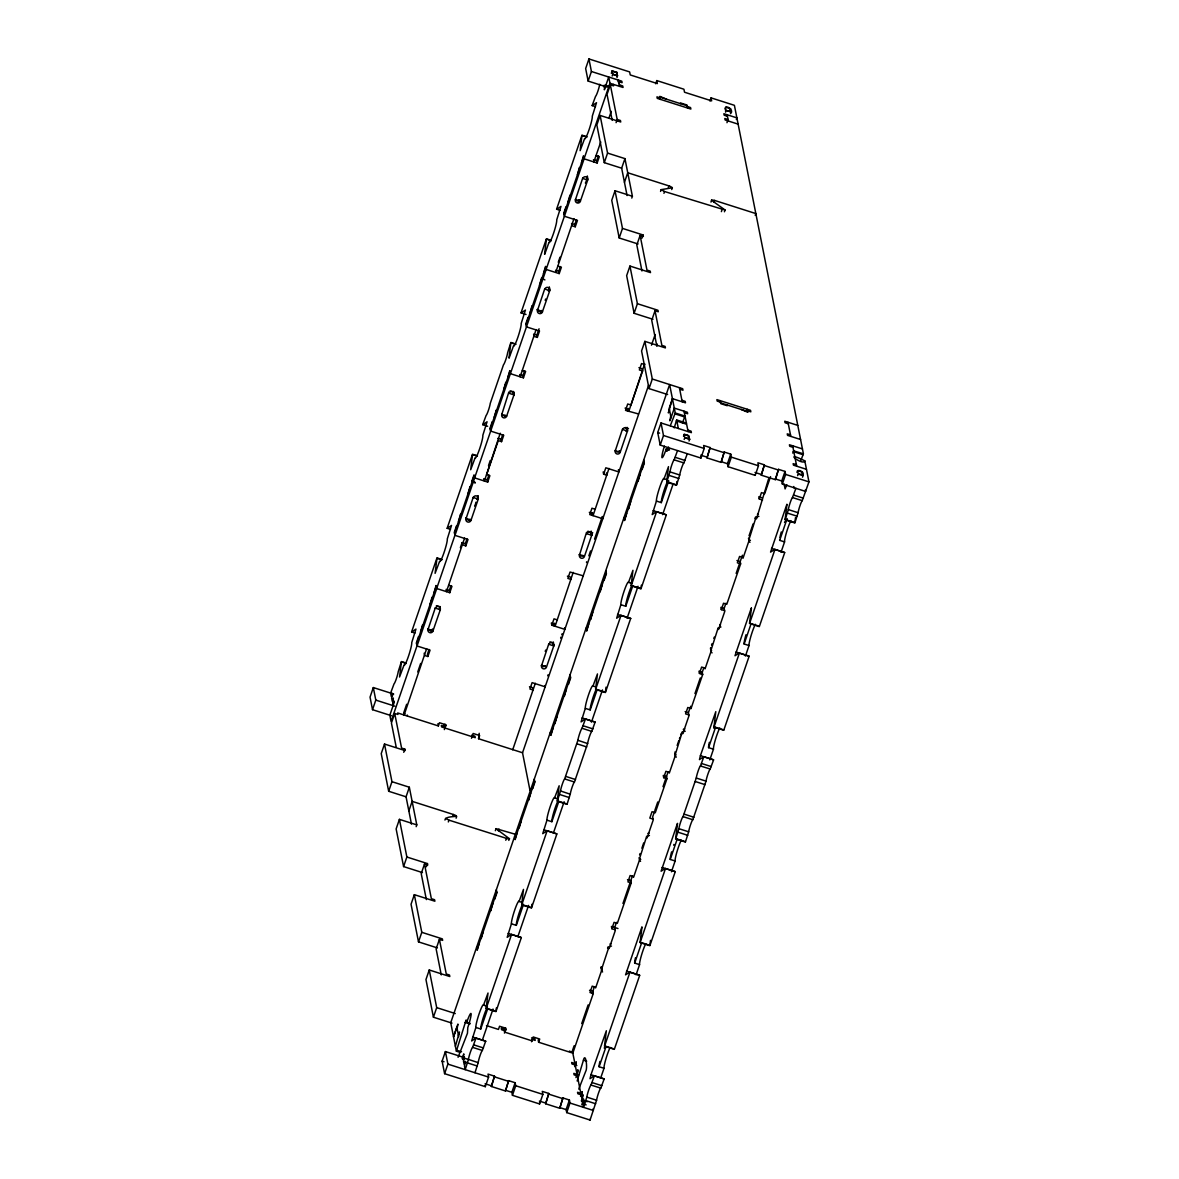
<?xml version="1.0" encoding="UTF-8"?>
<svg xmlns="http://www.w3.org/2000/svg" width="1179" height="1179" viewBox="0 0 1179 1179"><rect width="100%" height="100%" fill="white"/><g stroke="black" fill="none" stroke-linecap="round" stroke-linejoin="round"><path stroke-width="1.5" d="M612.107 71.035L617 72.597L617.472 75.928L612.933 74.38L612.166 70.932L616.985 72.42L617.074 77.549M683.511 436.245L684.262 434.285L688.035 435.272L689.656 439.266L684.793 437.718L684.159 439.472M509.004 357.9L510.875 342.824L515.754 344.371M544.551 254.251L546.422 239.175L551.315 240.722M496.359 1007.927L495.946 1011.273L486.175 1008.163L488.018 993.027L483.537 1005.127A12.041 1.326 -72.3 0 0 479.175 1013.645A12.041 1.326 -72.3 0 0 475.874 1027.454L471.644 1040.969L475.918 1038.051L485.689 1041.16L482.344 1050.474A6.882 0.752 -72.3 0 0 480.074 1055.485A6.882 0.752 -72.3 0 0 478.217 1062.515L474.975 1072.757M531.921 904.278L531.493 907.624L521.722 904.499L523.491 889.393L519.084 901.463A12.041 1.326 -72.3 0 0 514.737 909.996A12.041 1.326 -72.3 0 0 511.421 923.805L507.191 937.32L511.48 934.402L521.251 937.511M606.021 687.165L605.387 692.176L595.616 689.067L597.458 673.931L592.978 686.031A12.041 1.326 -72.3 0 0 588.63 694.564A12.041 1.326 -72.3 0 0 585.315 708.373L581.085 721.887L585.373 718.954L595.144 722.064L591.784 731.393A6.882 0.752 -72.3 0 0 589.529 736.403A6.882 0.752 -72.3 0 0 587.658 743.418L574.453 782.016A6.882 0.752 -72.3 0 0 572.154 787.056A6.882 0.752 -72.3 0 0 570.282 794.071L567.04 804.314L557.269 801.204L560.511 790.962A6.882 0.752 -72.3 0 1 562.383 783.947A6.882 0.752 -72.3 0 1 564.638 778.936L577.887 740.309A6.882 0.752 -72.3 0 1 579.759 733.294A6.882 0.752 -72.3 0 1 582.013 728.268L585.462 719.043M641.361 585.182L640.949 588.527L631.178 585.418L632.946 570.297L628.525 582.382A12.041 1.326 -72.3 0 0 624.177 590.915A12.041 1.326 -72.3 0 0 620.861 604.709L616.646 618.238L620.92 615.305L630.691 618.415L605.387 692.53L595.616 689.42L621.009 615.394M676.908 481.533L676.495 484.878L666.724 481.769L668.493 466.648L664.086 478.733A12.041 1.326 -72.3 0 0 659.724 487.266A12.041 1.326 -72.3 0 0 656.423 501.06L652.193 514.575L656.482 511.657L666.238 514.766M641.98 927.18L640.109 942.227L649.88 945.352L650.499 940.326M677.542 823.531L675.655 838.578L685.426 841.688M751.436 608.099L749.549 623.146L759.32 626.255M786.982 504.435L785.096 519.482L794.867 522.606L795.501 517.581M476.007 1038.124L472.617 1047.335A6.882 0.752 -72.3 0 0 470.303 1052.375A6.882 0.752 -72.3 0 0 468.446 1059.405L465.204 1069.633L464.511 1066.125L465.307 1061.424L464.217 1064.622L463.583 1061.483L464.379 1056.782L463.288 1059.98L463.023 1058.595L463.819 1053.893L462.168 1058.683M478.202 1062.647L468.446 1059.405M570.268 794.219L560.511 790.962M587.643 743.551L577.887 740.309M677.527 450.599L674.137 459.81A6.882 0.752 -72.3 0 0 671.824 464.85A6.882 0.752 -72.3 0 0 669.967 471.88L666.724 482.108L676.495 485.232L679.738 474.99A6.882 0.752 -72.3 0 1 681.595 467.96A6.882 0.752 -72.3 0 1 683.864 462.949L687.298 453.723M584.475 1103.456C580.879 1103.456 582.028 1095.645 583.973 1100.655L582.883 1103.853L583.576 1107.361L586.818 1097.118A6.882 0.752 -72.3 0 1 588.689 1090.103A6.882 0.752 -72.3 0 1 590.944 1085.093L594.393 1075.852M604.075 1078.888L594.304 1075.764L590.016 1078.697L590.959 1074.747L604.164 1078.962L600.804 1088.114A6.882 0.752 -72.3 0 0 598.46 1093.213A6.882 0.752 -72.3 0 0 596.589 1100.243L590.06 1120.05L566.731 1112.608L566.126 1109.601L569.413 1100.022L562.899 1097.944L559.76 1108.275L545.656 1103.78L548.78 1093.449L542.266 1091.371L542.871 1094.392L539.584 1103.957L512.452 1095.32L511.848 1092.299L515.135 1082.735L508.621 1080.657L505.482 1090.973L491.378 1086.478L494.502 1076.162L487.988 1074.084L488.592 1077.09L485.306 1086.67L444.601 1073.686L442.11 1061.144L445.397 1051.565L464.393 1057.622M703.834 756.756L700.473 765.908A6.882 0.752 -72.3 0 0 698.13 771.007A6.882 0.752 -72.3 0 0 696.273 778.037L683.098 816.561A6.882 0.752 -72.3 0 0 680.755 821.66A6.882 0.752 -72.3 0 0 678.898 828.69L675.655 838.932L685.426 842.042L688.669 831.799A6.882 0.752 -72.3 0 1 690.526 824.784A6.882 0.752 -72.3 0 1 692.795 819.773L706.044 781.146A6.882 0.752 -72.3 0 1 707.901 774.131A6.882 0.752 -72.3 0 1 710.171 769.106L713.604 759.88L700.414 755.665L699.456 759.6L703.745 756.682L713.516 759.792M795.913 488.327L792.509 497.523A6.882 0.752 -72.3 0 0 790.21 502.578A6.882 0.752 -72.3 0 0 788.338 509.593L785.096 519.836L794.867 522.945L798.109 512.718A6.882 0.752 -72.3 0 1 799.981 505.688A6.882 0.752 -72.3 0 1 802.236 500.677L808.956 481.872L804.785 460.812C780.925 449.17 803.606 466.53 804.785 460.812M444.94 820.039C445.603 814.777 463.082 818.034 453.34 814.483L412.134 801.352L408.848 810.931M671.721 189.568L672.325 187.579L669.819 186.179L627.744 172.753L624.457 182.318M670.335 425.648L675.258 412.989L669.628 384.546L450.732 1022.724L456.361 1051.167L466.118 1019.997L466.751 1022.252L470.008 1023.284M668.478 446.988L666.872 451.174M674.241 427.874L676.643 419.975L686.414 423.099L686.104 424.042L676.333 420.918M577.15 1080.996L583.443 1060.157C585.477 1051.624 587.908 1068.13 585.668 1071.446L578.756 1089.116M786.85 484.716L785.096 488.917L784.109 483.994M671.44 871.797L675.125 860.994A12.041 1.326 -72.3 0 1 676.967 851.769A12.041 1.326 -72.3 0 1 681.226 840.17M591.445 722.167L602.469 689.936M709.817 759.895L713.457 749.21A12.041 1.326 -72.3 0 1 715.432 739.557A12.041 1.326 -72.3 0 1 719.794 727.959M456.656 1050.283L461.564 1051.786M627.051 618.356L638.031 586.287M745.423 656.084L749.019 645.547A12.041 1.326 -72.3 0 1 750.994 635.908A12.041 1.326 -72.3 0 1 755.356 624.31M662.613 514.663L672.988 484.363M780.984 552.376L784.566 541.898A12.041 1.326 -72.3 0 1 786.54 532.26A12.041 1.326 -72.3 0 1 790.903 520.661M636.071 974.841L639.563 964.643A12.041 1.326 -72.3 0 1 641.42 955.417A12.041 1.326 -72.3 0 1 645.679 943.819M482.255 1040.453L493.028 1009.032M600.627 1078.181L604.016 1068.292A12.041 1.326 -72.3 0 1 605.873 1059.066A12.041 1.326 -72.3 0 1 610.132 1047.483M567.055 803.975L557.284 800.85L559.155 785.774L554.631 797.815A12.041 1.326 -72.3 0 0 550.284 806.348A12.041 1.326 -72.3 0 0 546.968 820.157L542.738 833.671L547.027 830.738L556.797 833.862M677.424 823.458L661.11 871.207L665.398 868.466L675.169 871.576M786.865 504.376L770.565 552.111L774.854 549.385L784.624 552.494M617.531 614.436L630.78 618.503M517.861 936.642L528.575 905.384M641.877 927.121L625.563 974.841L629.851 972.115L639.622 975.239M751.318 608.025L735.003 655.745L739.292 653.033L749.063 656.143M488.519 465.587L490.272 460.473M638.915 367.686L642.172 368.718L642.629 370.972L630.971 405.016L627.714 403.984L625.533 410.366L638.443 413.947M688.86 714.901L685.603 713.87L687.784 707.488L691.041 708.52L702.699 674.476L702.242 672.222L698.985 671.175L699.442 673.445L702.699 674.476M393.683 694.048L373.316 687.563L370.044 697.128L372.52 709.684L391.516 715.741M792.745 453.075L793.6 450.835L803.415 453.827L734.399 105.314L711.055 97.872L711.659 100.878L684.513 92.227L683.923 89.221L656.777 80.57L657.381 83.591L630.234 74.94L629.645 71.919L588.94 58.95L585.654 68.529L588.129 81.071L607.126 87.128M372.52 709.684L375.806 700.105L373.316 687.563M588.129 81.071L591.416 71.506L588.94 58.95M604.237 85.492L603.766 86.892L603.486 85.477M605.004 85.477L604.341 89.781L608.718 77.018L609.956 83.296L584.062 158.811L597.149 162.982L599.345 156.601L596.088 155.569M611.341 73.363L612.166 70.976M475.225 483.066L471.821 481.268L474.017 474.886L474.606 477.893L487.708 482.078L489.889 475.697L486.632 474.651L498.29 440.607L501.547 441.653L503.742 435.272L490.656 431.101L490.066 428.08L492.247 421.699L492.409 422.465M416.585 643.719L436.289 586.287L436.746 588.542L417.042 645.974L416.364 642.938L418.56 636.557L418.707 637.308M454.534 533.1L474.238 475.668L474.68 477.922L454.976 535.354L454.313 532.318L456.494 525.937L456.656 526.689M526.04 324.623L545.744 267.191M563.975 214.003L583.679 156.571M612.181 76.001L612.8 74.203L617.619 75.736M448.698 585.27L451.955 586.317L449.759 592.698L436.672 588.513L454.902 535.34L468.004 539.51L465.823 545.892L462.566 544.86L462.109 542.591L465.366 543.637L465.823 545.892M474.606 477.893L546.186 269.446L545.523 266.41L543.475 273.543M444.35 729.609L445.986 724.82L439.472 722.742L438.382 725.94L397.677 712.956L397.971 714.459L394.714 713.428L391.428 723.007L396.232 747.25M613.286 84.357L613.581 85.861L610.324 84.814L607.038 94.394L612.196 120.376M394.714 713.428L401.582 748.076L404.839 749.107L405.134 750.61L384.501 744.037L381.23 753.617L388.672 791.271L406.048 796.812L411.471 824.165M610.324 84.814L617.192 119.462L620.449 120.494L620.743 122.012L600.111 115.439L596.839 125.003L604.296 162.658L621.657 168.199L627.081 195.552M616.175 74.984L617.044 72.523M435.331 607.76L428.051 629.424A2.579 2.52 -11.2 0 0 429.745 632.622A2.579 2.52 -11.2 0 0 433.017 631.001L432.546 629.011A2.579 2.52 -11.2 0 1 432.089 629.571M473.28 497.14L466 518.804A2.579 2.52 -11.2 0 0 467.695 522.002A2.579 2.52 -11.2 0 0 470.952 520.396L478.247 499.115L477.716 495.681M508.842 392.047L501.753 414.581L506.631 416.128L513.97 394.877L513.469 391.443M544.786 288.663L537.506 310.342A2.579 2.52 -11.2 0 0 539.201 313.526A2.579 2.52 -11.2 0 0 542.458 311.919L542.134 310.622M582.721 178.044L575.44 199.723A2.579 2.52 -11.2 0 0 577.135 202.921A2.579 2.52 -11.2 0 0 580.392 201.3L580.053 199.87M617.943 81.719L618.489 80.128L619.727 86.406M430.836 632.357L431.514 630.367M469.183 520.543L469.596 519.349A2.579 2.52 -11.2 0 1 465.646 518.259M504.936 416.305L505.216 415.509M540.424 312.877L541.235 310.475M549.222 287.204L549.753 290.638L542.384 311.89L537.403 309.517M578.358 202.257L579.184 199.855M587.304 176.187L587.702 180.033L580.333 201.27L575.426 199.325M406.667 704.261L403.749 712.779L404.191 715.034M417.749 671.927L420.667 663.423M439.399 608.806L439.855 607.48A2.579 2.52 -11.2 0 0 439.988 606.537M460.385 547.645L462.109 542.591M474.606 506.159L475.063 504.833M475.52 503.507L475.977 502.18M476.891 499.513L477.804 496.86A2.579 2.52 -11.2 0 0 477.908 495.666M513.071 393.948L513.528 392.607A2.579 2.52 -11.2 0 0 513.661 391.929M545.199 300.35L545.656 299.024M548.397 291.051L549.311 288.383A2.579 2.52 -11.2 0 0 549.414 287.204M558.271 262.239L560.01 257.184M585.418 183.084L585.875 181.758M586.331 180.431L587.245 177.764A2.579 2.52 -11.2 0 0 587.304 176.334M404.073 715.152L426.651 648.642M600.759 141.952L593.833 161.921L593.626 160.933M608.924 118.121L611.267 111.312M501.547 441.653L501.104 439.384L502.74 434.609M507.722 377.781L509.77 370.648L510.36 373.669L523.432 377.825L522.99 375.57L524.626 370.781M429.068 649.467L427.432 654.257L427.874 656.511L424.617 655.465L424.175 653.21M449.759 592.698L449.317 590.428L450.953 585.639M465.366 543.637L467.017 538.847M487.708 482.078L487.266 479.809L488.902 475.034M536.872 335.16L533.615 334.129L534.072 336.383L537.329 337.415L536.872 335.16L539.068 328.779M581.424 162.938L583.458 155.79L584.121 158.826L546.113 269.431L559.214 273.602L558.772 271.347L560.408 266.557M574.821 224.541L571.564 223.509L572.007 225.764L575.264 226.795L574.821 224.541L576.457 219.751M597.149 162.982L596.707 160.727L598.342 155.937M427.874 656.511L430.07 650.13L416.968 645.959L391.06 721.474L389.822 715.196L394.199 702.433L393.904 700.93L392.813 704.114L393.329 698.042L392.239 701.225L391.62 698.086L392.71 694.903L392.415 693.399L391.31 696.583L390.617 693.075L394.051 683.835A6.882 0.752 -72.3 0 0 396.321 678.824A6.882 0.752 -72.3 0 0 398.193 671.794L401.42 661.566L406.313 663.114M523.432 377.825L525.628 371.444L522.371 370.412M537.329 337.415L539.51 331.034L526.409 326.863L525.819 323.857L528 317.475L528.148 318.227M559.214 273.602L561.396 267.22L558.139 266.174M575.264 226.795L577.459 220.414L564.358 216.243L563.754 213.237L565.949 206.856L566.097 207.607M616.086 122.66L617.192 119.462M388.672 791.271L391.959 781.692L384.501 744.037M604.296 162.658L607.568 153.093L600.111 115.439M403.734 752.305L404.839 749.107M406.048 796.812L409.334 787.233L391.959 781.692M621.657 168.199L624.944 158.62L607.568 153.093M416.172 826.685L416.791 824.887L399.416 819.361L396.129 828.925L403.586 866.58L422.45 872.593M631.782 198.072L632.401 196.274L615.025 190.747L611.739 200.312L619.196 237.981L638.06 243.979M655.686 83.768L656.777 80.57M443.908 727.34L444.999 724.157M403.586 866.58L406.873 857.015L399.416 819.361M619.196 237.981L622.483 228.402L615.025 190.747M406.873 857.015L427.446 863.573L427.756 865.077L424.499 864.03L421.212 873.61L426.356 899.592M622.483 228.402L643.056 234.96L643.366 236.463L640.109 235.432L636.822 244.996L641.966 270.978M424.499 864.03L431.352 898.678L434.609 899.724L434.904 901.228L414.33 894.669L411.044 904.234L418.501 941.888L437.365 947.901M640.109 235.432L646.962 270.065L650.218 271.111L650.513 272.614L629.94 266.056L626.653 275.635L634.11 313.29L652.974 319.303M426.356 866.757L427.446 863.573M641.966 238.158L643.056 234.96M471.497 738.26L473.133 733.471L479.647 735.549L478.556 738.732L522.518 752.747L529.975 790.402M660.549 191.425L661.168 189.642L672.325 187.785M448.329 821.94L448.948 820.142L508.061 838.873L509.505 838.77L495.946 828.631L516.181 834.511M663.939 193.327L664.558 191.529L725.07 210.039L724.422 211.778M479.205 733.279L478.556 738.732M452.721 816.281L453.34 814.483M668.331 187.667L668.95 185.884M456.111 818.182L456.715 816.384M418.501 941.888L421.787 932.324L414.33 894.669M634.11 313.29L637.397 303.71L629.94 266.056M709.964 101.055L711.055 97.872M421.787 932.324L442.361 938.882L442.656 940.385L439.399 939.354L436.127 948.918L441.27 974.9M637.397 303.71L657.97 310.269L658.28 311.772L655.023 310.74L651.736 320.32L656.88 346.302M439.399 939.354L446.266 973.987L449.523 975.033L449.818 976.536L429.244 969.978L425.958 979.557L433.415 1017.212L451.984 1023.121M655.023 310.74L661.876 345.388L665.133 346.42L665.428 347.923L644.854 341.365L641.568 350.944L649.025 388.598L667.609 394.523M724.982 108.91C725.807 103.87 734.664 110.251 730.508 113.7M725.63 112.152L725.616 107.142L730.538 108.777M564.549 627.817L564.859 629.365L551.816 625.209L553.997 618.828L557.254 619.874M606.448 472.956L606.89 475.225L603.633 474.179L605.829 467.798L618.857 471.954L618.4 469.699M726.588 116.353L727.134 114.761L728.386 121.024M729.875 110.472L730.494 108.674M553.673 625.636L554.498 623.249L555.088 626.255L573.186 572.375M591.755 514.619L592.433 512.629L593.037 515.636L608.998 468.417M627.361 410.778L628.186 408.391L628.79 411.397L644.662 363.751M545.229 651.383L545.685 650.056M726.971 122.704L728.062 119.521L724.805 118.475L725.1 119.978L738.157 124.149M512.718 749.77L535.31 683.275M548.78 643.911L541.574 665.604A2.579 2.52 -11.2 0 0 543.195 668.773A2.579 2.52 -11.2 0 0 546.452 667.167L553.776 645.9L553.319 643.631A2.579 2.52 -11.2 0 0 553.275 641.951M586.553 532.304L579.508 554.985A2.579 2.52 -11.2 0 0 581.129 558.153A2.579 2.52 -11.2 0 0 584.401 556.547L591.711 535.281L591.268 533.011M651.471 345.182L655.141 334.556M552.848 644.957L553.305 643.631L553.747 645.886L548.883 644.338M590.782 534.338L591.239 533.011A2.579 2.52 -11.2 0 0 591.372 532.318M626.108 431.44L627.022 428.788A2.579 2.52 -11.2 0 0 627.066 427.343M656.806 345.418L657.263 344.076M736.359 119.462L736.904 117.871L723.862 113.715L724.157 115.218L727.414 116.249M547.704 675.832L548.043 674.845M560.629 638.148L560.968 637.146M561.764 634.818L562.103 633.83M586.553 562.56L586.582 561.808M588.852 555.854L590.546 550.932M594.57 539.112L602.336 516.49L602.808 518.745L589.751 514.589L591.946 508.208L595.203 509.254M495.357 830.694L495.976 828.896M710.981 202.081L711.6 199.988L714.282 200.327L755.842 213.576L755.223 215.359M522.489 752.88L648.583 385.268M433.415 1017.212L436.702 1007.632L429.244 969.978M649.025 388.598L652.311 379.019L644.854 341.365M498.408 830.841L499.012 829.043M714.017 202.228L714.621 200.43M505.776 840.244L506.395 838.446M721.386 211.63L722.005 209.847M508.812 840.391L509.431 838.593M477.112 949.478L496.816 892.046M515.046 838.859L534.75 781.426M550.785 734.62L570.474 677.173M586.553 630.382L606.257 572.95M624.502 519.762L644.206 462.33M805.36 489.874L805.67 491.437L782.34 484.009L785.627 474.43L785.022 471.423L778.508 469.345L775.369 479.661L761.266 475.166L764.405 464.85L757.891 462.772L758.48 465.779L755.194 475.358L728.062 466.707L731.348 457.128L730.744 454.121L724.23 452.043L721.091 462.374L706.987 457.879L710.126 447.548L703.612 445.47L704.202 448.477L700.915 458.056L660.211 445.087L657.72 432.531L661.006 422.952L691.41 432.649L691.1 431.146L687.843 430.099M681.948 400.285L685.205 401.332L685.5 402.835L672.428 398.664L668.346 412.93L669.436 409.747M672.472 398.679L669.186 408.258L671.057 417.675M457.113 1028.781L457.909 1024.079L453.532 1036.842L456.862 1027.292L458.734 1036.709M444.601 1073.686L447.887 1064.121L445.397 1051.565M660.211 445.087L663.497 435.508L661.006 422.952M458.38 1035.177L459.471 1031.993L455.403 1046.259M670.704 416.143L669.908 420.844L674.344 408.096M511.568 934.475L486.175 1008.502L495.946 1011.626L521.339 937.585L508.134 933.385M547.115 830.827L521.722 904.853L531.493 907.963L556.886 833.936L543.696 829.721M656.57 511.73L631.178 585.771L640.949 588.881L666.327 514.855L653.137 510.64M475.874 1027.454L480.752 1029.016L487.679 1008.841M511.421 923.805L516.314 925.368L523.225 905.192M546.968 820.157L551.86 821.704L558.772 801.543M585.315 708.373L590.207 709.92L597.119 689.759M620.861 604.709L625.754 606.271L632.666 586.11M656.423 501.06L661.301 502.622L668.788 480.811M688.403 437.792L689.022 435.994L684.085 434.432L684.763 437.645M553.467 832.846L564.137 801.735M689.037 441.02L689.656 439.236M503.978 1030.844L505.069 1027.661M504.42 1033.099L506.071 1028.324L499.557 1026.246L498.452 1029.429L486.485 1025.612M706.987 457.879L710.126 447.548M491.378 1086.478L494.502 1076.162M721.091 462.374L724.23 452.043M505.482 1090.973L508.621 1080.657M728.062 466.707L727.458 463.686L730.744 454.121M512.452 1095.32L515.724 1085.741L515.135 1082.735M531.567 1041.75L533.203 1036.96L539.717 1039.038L538.626 1042.236L572.817 1053.127L593.243 993.573L592.801 991.303L589.544 990.272M761.266 475.166L764.405 464.85M545.656 1103.78L548.78 1093.449M615.143 929.745L611.886 928.713L614.067 922.332L617.324 923.363L631.192 882.953L630.736 880.684L627.493 879.652M653.078 819.125L649.821 818.093L652.016 811.712L655.273 812.744L666.96 778.715L663.703 777.683L665.899 771.302L669.156 772.333M699.442 673.445L701.623 667.063L704.88 668.095M724.584 610.663L721.327 609.617L723.523 603.235L726.78 604.282L740.633 563.857L740.191 561.602L736.934 560.556M762.533 500.043L759.276 498.997L761.457 492.616L764.714 493.662L770.55 476.64M574.129 1045.773L572.375 1050.872L574.895 1063.487L571.638 1062.456L571.933 1063.959L576.826 1065.521M581.704 1023.637L588.129 1004.921M592.064 993.514L594.422 986.646M607.583 948.225L608.025 946.899M616.484 922.346L614.716 927.505L615.305 930.511L609.116 948.594M622.954 903.482L632.371 876.026M639.593 854.893L640.05 853.567M641.877 848.246L643.69 842.926M654.433 811.683L652.65 816.885L653.254 819.891L647.05 837.974M654.817 810.489L657.749 801.985M663.011 786.673L668.11 771.818M677.159 745.452L678.839 740.545M679.472 738.702L679.929 737.376M680.843 734.709L681.3 733.382M682.803 733.736L689.008 715.653L688.403 712.647L690.187 707.444M694.947 693.576L700.297 677.969M701.49 674.506L703.863 667.579M711.556 645.09L712.013 643.763M713.826 638.443L714.282 637.117M718.556 629.498L724.761 611.415L724.157 608.408L725.925 603.265M736.153 573.392L742.402 555.221M749.033 535.811L753.145 523.844M754.958 518.524L755.415 517.198M756.491 518.878L768.575 478.91M608.821 947.268L601.644 969.109A2.579 2.52 -11.2 0 0 602.616 971.968M640.565 861.348A2.579 2.52 -11.2 0 1 639.578 858.489L646.681 836.22M682.376 731.569L675.361 754.251A2.579 2.52 -11.2 0 0 676.333 757.124M718.188 627.759L711.084 650.012A2.579 2.52 -11.2 0 0 712.072 652.871M750.006 542.266A2.579 2.52 -11.2 0 1 749.033 539.392L756.107 516.991M595.616 987.943L601.806 969.86L601.216 966.854M633.55 877.323L639.755 859.24M669.304 773.085L675.508 755.017L674.904 751.996M705.057 668.861L711.261 650.779L710.657 647.757A2.579 2.52 -11.2 0 0 711.615 650.616M743.006 558.242L749.196 540.159M775.369 479.661L778.508 469.345M559.76 1108.275L562.899 1097.944M574.645 1066.597L576.28 1061.807L575.485 1066.509L576.752 1072.905L577.857 1069.721L578.152 1071.225L575.956 1077.606M782.34 484.009L781.736 480.988L785.022 471.423M566.731 1112.608L570.002 1103.043L569.413 1100.022M580.54 1096.411L582.19 1091.621L581.66 1097.693L582.765 1094.51L583.06 1096.013L581.35 1100.994M796.96 472.396C797.107 467.945 804.859 472.013 803.091 475.358L798.198 473.737L797.579 470.598L802.457 472.16L801.838 473.943M590.959 1074.747L606.345 1030.755L604.547 1045.876L614.318 1049.001M700.414 755.665L715.8 711.659L714.002 726.795L723.773 729.904M581.778 1104.826L583.679 1099.152M797.594 475.623C796.842 472.912 804.992 475.196 802.486 477.186M629.94 972.203L604.547 1046.23L614.318 1049.339L639.711 975.313L626.521 971.098M665.487 868.555L640.094 942.581L649.865 945.691L675.258 871.664L662.067 867.449M739.38 653.107L713.988 727.134L723.759 730.258L749.151 656.231L735.961 652.016M774.942 549.458L749.549 623.485L759.32 626.609L784.713 552.568L771.508 548.368M604.016 1068.292L599.124 1066.744L606.05 1046.569M639.563 964.643L634.685 963.081L641.597 942.92M675.125 860.994L670.232 859.432L677.159 839.271M713.457 749.21L708.579 747.648L715.491 727.472M749.019 645.547L744.126 643.999L751.052 623.824M784.566 541.898L779.687 540.35L787.159 518.539M803.341 454.003L800.777 460.591M682.405 422.878L685.028 416.099L675.258 412.989M793.32 451.601L803.091 454.711M458.071 1057.283L467.459 1033.261L467.798 1027.513A12.041 1.326 -72.3 0 0 471.099 1013.719A12.041 1.326 -72.3 0 0 466.751 1022.252M661.168 189.642L664.558 191.529M544.713 254.237L549.06 242.211A12.041 1.326 -72.3 0 0 553.423 233.678A12.041 1.326 -72.3 0 0 556.724 219.869L560.968 206.399L556.68 209.272M509.151 357.885L513.513 345.86A12.041 1.326 -72.3 0 0 517.861 337.327A12.041 1.326 -72.3 0 0 521.177 323.518L525.421 310.077L521.118 312.936M700.429 765.967L710.244 769.032M683.054 816.62L692.825 819.729M590.988 1085.048L600.804 1088.114M674.093 459.839L683.908 462.92M792.465 497.567L802.28 500.648M564.638 778.936L574.453 782.016M472.573 1047.365L482.344 1050.474M592.226 105.624L596.515 102.706L592.285 116.22A12.041 1.326 -72.3 0 1 588.969 130.014A12.041 1.326 -72.3 0 1 584.622 138.547L580.142 150.647L581.969 135.511L586.862 137.073M482.786 424.72L487.06 421.787L482.83 435.302A12.041 1.326 -72.3 0 1 479.529 449.111A12.041 1.326 -72.3 0 1 475.166 457.644L470.686 469.743L472.528 454.608L477.407 456.17M447.224 528.369L451.513 525.436L447.283 538.965A12.041 1.326 -72.3 0 1 443.967 552.759A12.041 1.326 -72.3 0 1 439.62 561.292L435.095 573.333L436.982 558.256L441.86 559.819M411.677 632.018L415.951 629.1L411.736 642.614A12.041 1.326 -72.3 0 1 408.42 656.408A12.041 1.326 -72.3 0 1 404.073 664.941L399.548 676.997L401.42 661.905L406.313 663.468M591.416 71.506L621.819 81.189L622.114 82.692L618.857 81.66L619.506 84.917L622.763 85.964L623.057 87.467L609.956 83.296M660.063 97.135L687.195 105.786L687.652 108.055M660.181 97.886L656.924 96.855L657.234 98.358L690.879 109.072L690.585 107.569L687.328 106.537L687.033 105.034L680.519 102.956L680.666 103.708M605.136 85.08L608.393 86.126M595.483 106.67L592.138 105.55L595.572 96.31A6.882 0.752 -72.3 0 0 597.841 91.299A6.882 0.752 -72.3 0 0 599.698 84.269M586.862 136.72L581.984 135.172L556.591 209.199L559.937 210.319M593.45 159.681L596.707 160.727M582.735 178.442L587.628 180.004A2.579 2.52 -11.2 0 0 586.081 176.85A2.579 2.52 -11.2 0 0 582.809 178.471M551.315 240.369L546.422 238.821L521.03 312.848L526.011 314.484M555.515 270.3L558.772 271.347M544.904 279.909L541.5 278.111L539.466 285.244M544.801 289.061L549.679 290.623A2.579 2.52 -11.2 0 0 548.132 287.47A2.579 2.52 -11.2 0 0 544.875 289.091M644.81 364.591L641.553 363.559L639.372 369.941L642.629 370.972M652.311 379.019L682.7 388.716L683.009 390.22L679.752 389.188M797.77 425.383L784.742 421.227L785.052 422.745L788.309 423.777M720.428 402.142L717.171 401.111L716.876 399.607L750.537 410.321L750.831 411.839L747.574 410.793M720.575 402.894L747.722 411.545M515.754 344.032L510.875 342.47L507.633 352.713A6.882 0.752 -72.3 0 1 505.762 359.728A6.882 0.752 -72.3 0 1 503.507 364.738L490.258 403.365A6.882 0.752 -72.3 0 1 488.401 410.38A6.882 0.752 -72.3 0 1 486.131 415.406L482.697 424.632L487.664 426.267M790.505 434.889L787.248 433.843L787.543 435.36L800.57 439.502M674.285 408.081L687.372 412.252L687.666 413.755L684.409 412.709M802.442 448.919L789.414 444.763L789.709 446.281L792.966 447.313M674.948 413.873L684.719 416.983M519.733 374.539L522.99 375.57M625.076 408.111L628.333 409.142M796.4 464.703L793.143 463.656L793.452 465.16L806.48 469.316M684.704 437.571L689.597 439.119M710.274 448.3L724.378 452.795M764.552 465.602L778.656 470.097M657.72 432.531L659.621 433.135M663.497 435.508L704.202 448.477M731.348 457.128L758.48 465.779M785.627 474.43L808.956 481.872M510.08 390.809L513.337 391.841M625.238 427.505L628.495 428.552M509.048 393.3L513.926 394.862M700.724 455.168L706.84 457.113M720.944 461.623L727.458 463.686M755.002 472.47L761.118 474.415M775.222 478.91L781.736 480.988M664.396 446.119A12.041 1.326 -72.3 0 0 661.994 457.658A12.041 1.326 -72.3 0 0 666.268 448.904L669.525 449.936M675.228 457.334L684.999 460.444M793.6 495.062L803.371 498.172M762.076 497.789L758.819 496.742L759.276 498.997M669.967 471.88L679.738 474.99M788.338 509.593L798.109 512.718M669.038 475.388L678.809 478.497M787.41 513.101L797.181 516.225M664.086 478.733L667.343 479.765M497.847 438.352L501.104 439.384M477.421 455.816L472.528 454.254L447.136 528.28L450.481 529.4M742.829 557.475L739.572 556.444L737.376 562.825L740.633 563.857M484.009 478.777L487.266 479.809M589.308 512.334L592.565 513.366M471.821 481.268L475.078 482.299M587.864 531.228L592.742 532.79M473.295 497.538L478.173 499.1A2.579 2.52 -11.2 0 0 476.625 495.946A2.579 2.52 -11.2 0 0 473.368 497.567M586.833 533.719L591.711 535.281L591.239 533.011M724.142 608.393L720.885 607.362L721.327 609.617M628.525 582.382L631.782 583.413M567.408 576.148L570.665 577.194L571.122 579.449L567.865 578.417L570.046 572.036L583.015 575.765M441.86 559.465L436.982 557.903L411.589 631.944L414.934 633.064M446.06 589.397L449.317 590.428M554.616 623.986L551.359 622.954L551.816 625.209M436.377 605.667L439.634 606.699L440.312 609.735L432.944 630.986L428.036 629.026M549.915 641.848L553.172 642.879M435.346 608.158L440.239 609.705A2.579 2.52 -11.2 0 0 438.691 606.566A2.579 2.52 -11.2 0 0 435.419 608.172M685.146 711.6L688.403 712.647M592.978 686.031L596.235 687.062M529.474 686.767L532.731 687.814L533.173 690.069L529.916 689.022L532.112 682.641L545.155 686.812L544.904 685.53M582.028 717.937L595.233 722.152M583.148 725.763L592.919 728.887M701.52 763.491L711.291 766.601M582.013 728.268L591.784 731.393M696.273 778.037L706.044 781.146M576.958 743.816L586.729 746.926M695.33 781.544L705.101 784.654M375.806 700.105L394.803 706.162M446.31 725.63L444.277 724.982L444.571 726.5L441.314 725.453L441.624 726.957L475.27 737.686L474.975 736.182L471.718 735.151M403.896 713.531L404.913 713.855M565.773 776.43L575.544 779.54M684.144 814.144L693.915 817.268M678.898 828.69L688.669 831.799M559.583 794.469L569.354 797.594M677.954 832.197L687.725 835.307M554.631 797.815L557.888 798.861M633.374 876.572L630.117 875.525L627.935 881.907L631.192 882.953M617.973 928.536L611.429 926.458L611.886 928.713M519.084 901.463L522.341 902.51M595.439 987.191L592.182 986.145L589.986 992.526L593.243 993.573M483.537 1005.127L486.794 1006.159M436.702 1007.632L455.271 1013.557M506.307 1029.827L501.267 1028.206L501.561 1029.724L504.818 1030.755L505.113 1032.259L532.26 1040.91L531.965 1039.406L535.222 1040.438L534.912 1038.935L531.552 1037.859M571.27 1051.933L569.383 1051.064M465.057 1022.429L469.949 1023.991M583.443 1060.157L586.7 1061.188M472.587 1037.034L485.777 1041.249M578.683 1074.939L573.805 1073.376L574.099 1074.88L577.356 1075.926L580.79 1093.301L577.533 1092.27L577.843 1093.773L582.721 1095.335M473.707 1044.859L483.478 1047.969M592.079 1082.587L601.85 1085.697M456.361 1051.167L459.618 1052.213M464.688 1058.285L467.945 1059.331M586.818 1097.118L596.589 1100.243M463.583 1061.483L466.84 1062.515M467.518 1062.913L477.289 1066.022M585.889 1100.626L595.66 1103.75M583.973 1100.655L587.23 1101.702M582.883 1103.853L586.14 1104.885M494.664 1076.913L508.768 1081.408M548.942 1094.2L563.046 1098.71M442.11 1061.144L444.011 1061.748M447.887 1064.121L488.592 1077.09M515.724 1085.741L542.871 1094.392M570.002 1103.043L593.346 1110.471L593.037 1108.908M485.114 1083.781L491.23 1085.726M505.334 1090.221L511.848 1092.299M539.392 1101.083L545.509 1103.028M559.612 1107.523L566.126 1109.601M448.948 820.142L445.544 818.388M711.585 200.297L725.041 209.995M666.71 451.159L666.268 448.904M787.999 422.274L790.8 436.392M792.671 445.809L796.709 466.206M793.821 486.5L794.115 488.003M747.28 409.29L747.869 412.296L741.208 409.467M755.046 474.606L755.194 475.358M666.548 99.213L659.886 96.383L660.505 99.404M727.089 404.972L727.237 405.723L720.737 403.66L720.133 400.639M748.798 538.272L749.033 539.392M700.694 456.921L700.915 458.056M679.399 387.655L682.199 401.774M684.056 411.191L688.094 431.588M624.944 158.62L632.401 196.274M676.643 419.975L678.323 428.478M643.734 460.061L644.323 463.082L642.142 469.463L641.98 468.711M690.599 706.265L691.041 708.52M640.168 474.017L638.119 481.165L637.972 480.398M579.596 168.243L579.449 167.492L577.401 174.625M627.022 428.788L627.464 431.042L620.169 452.309A2.579 2.52 -11.2 0 1 616.912 453.93A2.579 2.52 -11.2 0 1 615.291 450.761L615.202 450.334M622.497 429.068L615.291 450.761L620.169 452.309L619.889 450.909M570.105 195.906L569.958 195.154L567.924 202.287M630.677 501.679L628.643 508.812L628.495 508.061M573.981 218.646L555.795 272.113M626.668 513.381L624.619 520.514L624.03 517.507M666.96 778.715L666.518 776.46L663.261 775.428L663.703 777.683M603.191 471.924L603.633 474.179M605.785 570.68L606.389 573.701L604.193 580.083L604.046 579.316M602.218 584.637L600.185 591.77L600.037 591.018M584.312 556.12L579.42 554.557M532.171 306.525L532.024 305.774L529.975 312.907M592.742 612.299L590.694 619.432L590.546 618.68M536.106 329.56L520.131 376.779L519.88 375.512M588.719 624L586.685 631.133L586.081 628.112M510.404 373.684L509.962 371.414L490.258 428.861L490.715 431.116M570.032 674.919L570.636 677.925L568.44 684.306L568.293 683.555M505.894 383.101L505.747 382.35L503.713 389.483M566.465 688.875L564.432 696.008L564.284 695.256M506.543 415.701L506.675 416.143A2.579 2.52 -11.2 0 1 503.418 417.764A2.579 2.52 -11.2 0 1 501.797 414.595L501.709 414.168M556.989 716.537L554.941 723.67L554.793 722.919M496.418 410.764L496.271 410.012L494.222 417.145M500.235 433.224L484.377 481.017L483.994 479.042M546.363 666.739L541.485 665.177M552.966 728.239L550.932 735.372L550.328 732.351M534.279 779.157L534.883 782.163L532.687 788.545L532.54 787.793M470.141 487.34L469.994 486.588L467.96 493.721M530.712 793.113L528.678 800.246L528.531 799.495M589.913 1119.269L590.06 1120.05M470.686 519.379L470.952 520.396L465.926 518.126M460.665 514.987L460.517 514.236L458.469 521.383M521.236 820.776L519.187 827.909L519.04 827.157M464.6 538.022L446.443 591.637L446.237 590.65M517.213 832.462L515.179 839.61L514.575 836.589M538.169 1039.981L538.626 1042.236M539.407 1103.028L539.584 1103.957M436.672 588.513L436.068 585.506L434.034 592.639M496.344 889.777L496.934 892.783L494.753 899.164L494.591 898.413M432.207 597.959L432.059 597.208L430.011 604.341M492.778 903.733L490.729 910.866L490.582 910.114M422.716 625.607L422.568 624.855L420.535 631.988M483.287 931.381L481.253 938.528L481.106 937.762M437.94 723.67L438.382 725.94M479.278 943.082L477.23 950.215L476.64 947.209M485.041 1085.343L485.306 1086.67M407.241 715.034L407.448 716.08M409.334 787.233L416.791 824.887M480.752 1029.016A12.041 1.326 -72.3 0 1 482.977 1018.538A12.041 1.326 -72.3 0 1 487.487 1007.072M516.314 925.368A12.041 1.326 -72.3 0 1 518.406 915.302A12.041 1.326 -72.3 0 1 522.857 903.748M551.86 821.704A12.041 1.326 -72.3 0 1 553.835 812.066A12.041 1.326 -72.3 0 1 558.198 800.467M590.207 709.92A12.041 1.326 -72.3 0 1 592.05 700.694A12.041 1.326 -72.3 0 1 596.309 689.111M625.754 606.271A12.041 1.326 -72.3 0 1 627.611 597.046A12.041 1.326 -72.3 0 1 631.87 585.447M661.301 502.622A12.041 1.326 -72.3 0 1 663.409 492.557A12.041 1.326 -72.3 0 1 667.845 481.003M668.522 450.172A12.041 1.326 -72.3 0 1 669.024 448.521M599.124 1066.744A12.041 1.326 -72.3 0 1 599.919 1061.424M604.252 1048.116A12.041 1.326 -72.3 0 1 604.518 1047.497M634.685 963.081A12.041 1.326 -72.3 0 1 635.481 957.775M670.232 859.432A12.041 1.326 -72.3 0 1 671.617 851.842M673.681 845.225A12.041 1.326 -72.3 0 1 673.961 844.429M708.579 747.648A12.041 1.326 -72.3 0 1 709.375 742.328M713.958 728.416A12.041 1.326 -72.3 0 1 714.209 727.841M744.126 643.999A12.041 1.326 -72.3 0 1 745.983 634.774M779.687 540.35A12.041 1.326 -72.3 0 1 779.643 539.835M779.909 537.624A12.041 1.326 -72.3 0 1 781.294 531.935M784.536 522.385A12.041 1.326 -72.3 0 1 784.801 521.722M579.478 199.87A2.579 2.52 -11.2 0 1 575.485 199.84M541.367 310.666A2.579 2.52 -11.2 0 1 537.079 309.532M586.803 533.719A2.579 2.52 -11.2 0 1 590.075 532.097A2.579 2.52 -11.2 0 1 591.696 535.266M591.106 531.095A2.579 2.52 -11.2 0 1 591.298 531.567M583.104 555.471A2.579 2.52 -11.2 0 1 579.198 554.646M548.869 644.338A2.579 2.52 -11.2 0 1 552.126 642.717A2.579 2.52 -11.2 0 1 553.747 645.886M545.361 665.914A2.579 2.52 -11.2 0 1 541.382 665.487M431.263 630.22A2.579 2.52 -11.2 0 1 427.815 629.114M619.255 450.879A2.579 2.52 -11.2 0 1 615.423 451.041M505.172 415.214A2.579 2.52 -11.2 0 1 501.62 414.477M509.092 393.314A2.579 2.52 -11.2 0 1 512.349 391.708A2.579 2.52 -11.2 0 1 513.97 394.877M756.328 518.126A2.579 2.52 -11.2 0 1 758.878 516.387M757.419 514.295A2.579 2.52 -11.2 0 1 758.436 514.132M750.419 540.365A2.579 2.52 -11.2 0 1 748.473 538.317M718.379 628.746A2.579 2.52 -11.2 0 1 720.944 627.007M719.735 624.826A2.579 2.52 -11.2 0 1 720.502 624.737M646.873 837.208A2.579 2.52 -11.2 0 1 649.437 835.484M647.964 833.376A2.579 2.52 -11.2 0 1 648.995 833.214M640.757 859.403A2.579 2.52 -11.2 0 1 639.077 857.664M608.939 947.828A2.579 2.52 -11.2 0 1 611.488 946.089M610.029 943.996A2.579 2.52 -11.2 0 1 611.046 943.834M602.174 969.713A2.579 2.52 -11.2 0 1 601.084 967.296M682.656 732.984A2.579 2.52 -11.2 0 1 685.22 731.245M683.275 729.388A2.579 2.52 -11.2 0 1 684.763 728.99M675.891 754.869A2.579 2.52 -11.2 0 1 674.933 753.676M731.113 112.005L726.264 110.413L731.157 111.917M627.464 431.042L622.586 429.48A2.579 2.52 -11.2 0 1 625.843 427.874A2.579 2.52 -11.2 0 1 627.464 431.042"/></g></svg>
